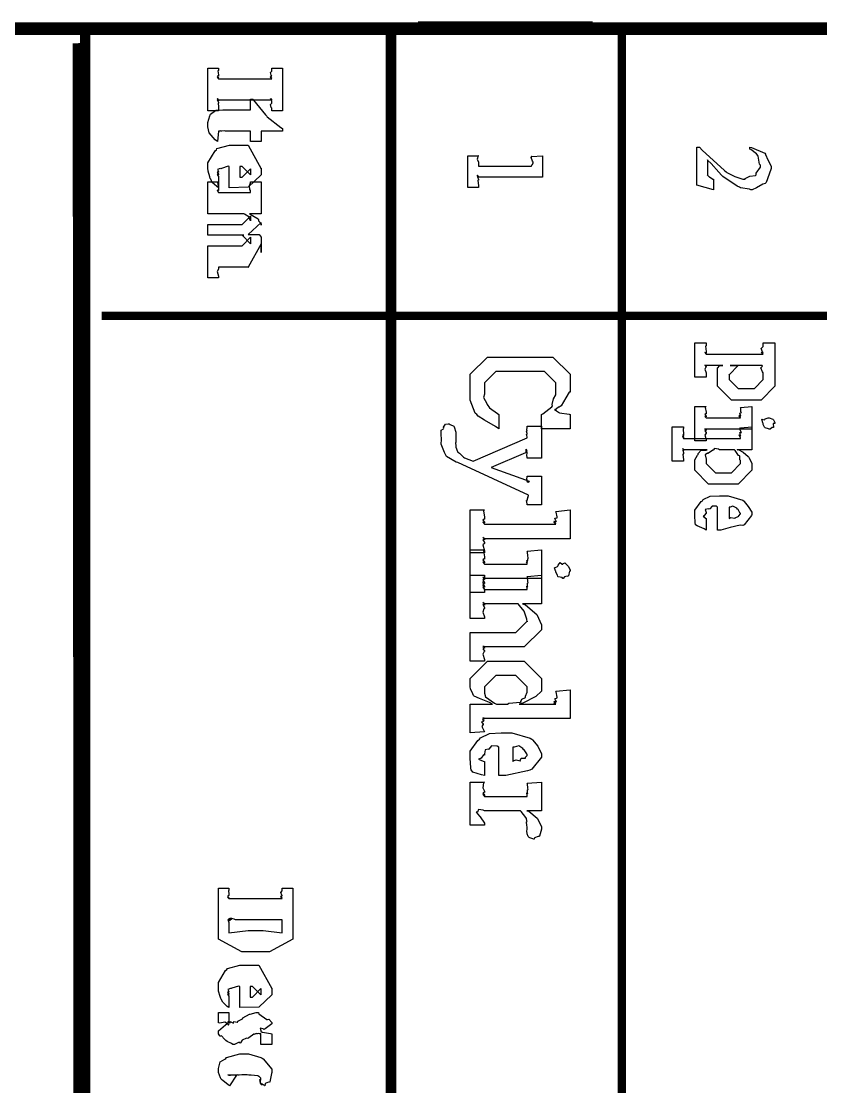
# Model space of a CAD drawing. Extents: x 0.4 to 11.2, y 0.4 to 16.
# Drawn here: x 4.201 to 4.841, y 1.796 to 2.649 of the extents above; entities that cross this region are included whole.
import ezdxf

# ---------------------------------------------------------------- set-up
doc = ezdxf.new("R2010")
doc.units = 0
doc.layers.get('0').update_dxf_attribs({"linetype": 'CONTINUOUS'})

msp = doc.modelspace()

# ---------------------------------------------------------------- linework, layer by layer
at = {"color": 230, "const_width": 0.01}
for points in [[(0.363336, 2.64333), (11.1917, 2.64333)], [(4.24669, 2.63167), (4.24832, 0.478353)]]:
    msp.add_lwpolyline(points, dxfattribs=at)
at = {"color": 0}
for points, const_width in [([(4.25168, 2.64165), (4.25168, 0.405003)], 0.008333), ([(4.49669, 2.64333), (4.49669, 0.403321)], 0.008333), ([(4.65831, 2.64501), (4.51833, 2.64501)], 0.008333), ([(5.41997, 2.64333), (4.58832, 2.64501)], 0.005), ([(4.68164, 2.64333), (4.68164, 0.405003)], 0.006667), ([(4.26497, 2.41336), (5.41997, 2.41336)], 0.006667)]:
    msp.add_lwpolyline(points, dxfattribs=dict(at, const_width=const_width))
at = {"color": 1}
for points in [[(4.35846, 2.57758), (4.34999, 2.57758), (4.34999, 2.61165), (4.35846, 2.61165), (4.35846, 2.60969), (4.35807, 2.60954), (4.35846, 2.60644), (4.35846, 2.60536), (4.35829, 2.60547), (4.35742, 2.60519), (4.35846, 2.60362), (4.35846, 2.60362), (4.35824, 2.60385), (4.35742, 2.60433), (4.35846, 2.60319), (4.35846, 2.60319), (4.40121, 2.60319), (4.40093, 2.60346), (4.40001, 2.60439), (4.40121, 2.60362), (4.40121, 2.60362), (4.40088, 2.604), (4.40001, 2.60536), (4.40121, 2.60553), (4.40121, 2.60558), (4.40076, 2.60607), (4.40001, 2.60813), (4.40121, 2.60932), (4.40121, 2.60969), (4.40121, 2.61165), (4.40967, 2.61165), (4.40967, 2.57758), (4.40121, 2.57758), (4.40121, 2.57954), (4.40072, 2.58008), (4.40001, 2.58251), (4.40121, 2.58356), (4.40121, 2.58388), (4.40115, 2.58393), (4.40121, 2.58524), (4.40121, 2.58561), (4.40093, 2.58604), (4.40001, 2.58746), (4.40121, 2.58604), (4.40121, 2.58604), (4.35846, 2.58604), (4.35824, 2.58643), (4.35742, 2.58746), (4.35846, 2.5861), (4.35846, 2.58561), (4.35829, 2.58589), (4.35742, 2.58637), (4.35846, 2.58436), (4.35846, 2.58365), (4.35818, 2.58361), (4.35846, 2.58057), (4.35846, 2.57954), (4.35846, 2.57758)], [(4.40967, 2.56125), (4.39274, 2.56125), (4.39274, 2.55279), (4.38406, 2.55279), (4.38406, 2.56125), (4.3641, 2.56125), (4.36361, 2.56153), (4.36122, 2.56125), (4.3604, 2.56125), (4.36008, 2.56136), (4.35921, 2.56125), (4.35889, 2.56125), (4.35883, 2.56131), (4.35846, 2.56125), (4.35846, 2.56125), (4.35758, 2.55279), (4.35579, 2.55436), (4.35097, 2.55974), (4.34999, 2.56461), (4.34999, 2.56625), (4.34999, 2.56819), (4.35161, 2.57351), (4.35194, 2.57406), (4.35211, 2.57493), (4.35607, 2.57785), (4.3565, 2.57796), (4.3565, 2.57796), (4.36203, 2.5784), (4.36388, 2.5784), (4.38406, 2.5784), (4.38406, 2.58686), (4.38624, 2.58686), (4.38639, 2.58599), (4.39615, 2.57417), (4.39708, 2.57319), (4.39757, 2.57269), (4.40853, 2.56413), (4.40967, 2.56342), (4.40967, 2.56125)], [(4.36714, 2.5159), (4.36714, 2.53282), (4.36615, 2.5331), (4.36083, 2.53142), (4.3604, 2.53108), (4.35981, 2.53125), (4.35764, 2.53049), (4.35846, 2.52886), (4.35846, 2.52826), (4.35829, 2.52838), (4.35742, 2.52826), (4.35846, 2.52681), (4.35846, 2.52632), (4.35829, 2.52647), (4.35742, 2.52653), (4.35846, 2.5249), (4.35846, 2.52436), (4.35846, 2.5159), (4.35715, 2.51687), (4.35351, 2.52018), (4.35226, 2.52262), (4.35194, 2.52328), (4.35157, 2.52474), (4.35026, 2.52914), (4.34999, 2.53157), (4.34999, 2.53239), (4.34999, 2.53586), (4.35579, 2.54551), (4.35693, 2.54628), (4.35726, 2.54719), (4.36729, 2.54997), (4.37061, 2.54997), (4.38232, 2.54997), (4.39274, 2.53108), (4.39274, 2.53153), (4.39274, 2.5261), (4.38232, 2.51633), (4.36714, 2.5159)], [(4.75489, 2.51426), (4.74164, 2.51796), (4.74164, 2.54833), (4.74382, 2.54833), (4.74582, 2.54601), (4.76372, 2.52957), (4.76508, 2.5286), (4.76574, 2.5281), (4.77197, 2.52496), (4.77838, 2.52274), (4.78049, 2.52274), (4.78049, 2.52333), (4.78401, 2.52513), (4.78863, 2.52567), (4.78917, 2.52621), (4.78928, 2.52746), (4.79264, 2.53239), (4.79264, 2.53401), (4.79189, 2.53478), (4.79085, 2.54129), (4.79047, 2.54183), (4.78956, 2.54292), (4.78489, 2.54656), (4.78418, 2.54682), (4.78418, 2.54833), (4.78549, 2.54818), (4.79606, 2.54346), (4.79676, 2.54269), (4.79656, 2.54254), (4.7985, 2.53836), (4.80132, 2.53315), (4.80132, 2.53142), (4.801, 2.53043), (4.79719, 2.52007), (4.79633, 2.51926), (4.79454, 2.51861), (4.78944, 2.51574), (4.78603, 2.51426), (4.78483, 2.51426), (4.7839, 2.51481), (4.77664, 2.5159), (4.77593, 2.51622), (4.77393, 2.51708), (4.76237, 2.5249), (4.76139, 2.52599), (4.75939, 2.52832), (4.7531, 2.53521), (4.75043, 2.53782), (4.75011, 2.53814), (4.75011, 2.52968), (4.75011, 2.52968), (4.75032, 2.52636), (4.75032, 2.52621), (4.75028, 2.52626), (4.74983, 2.52626), (4.75168, 2.52442), (4.75185, 2.52425), (4.75179, 2.52431), (4.7519, 2.52474), (4.75456, 2.52285), (4.75489, 2.52274), (4.75489, 2.51426)], [(4.618, 2.54156), (4.618, 2.52615), (4.618, 2.52442), (4.56679, 2.52442), (4.56657, 2.52479), (4.56575, 2.52582), (4.56679, 2.52447), (4.56679, 2.52399), (4.56662, 2.52425), (4.56575, 2.52485), (4.56679, 2.52274), (4.56679, 2.52203), (4.56635, 2.52192), (4.56679, 2.51747), (4.56679, 2.51594), (4.55832, 2.51594), (4.55832, 2.54156), (4.56679, 2.54156), (4.56646, 2.54156), (4.56575, 2.53874), (4.56679, 2.53629), (4.56679, 2.53549), (4.56668, 2.53549), (4.56679, 2.53401), (4.56679, 2.53353), (4.56679, 2.53353), (4.56679, 2.5331), (4.56679, 2.5331), (4.60932, 2.5331), (4.60932, 2.5331), (4.60932, 2.53326), (4.60932, 2.53331), (4.60932, 2.53331), (4.60986, 2.5345), (4.60997, 2.53461), (4.60997, 2.53461), (4.61062, 2.53592), (4.61062, 2.53635), (4.61014, 2.53722), (4.609, 2.5401), (4.60938, 2.54081), (4.60932, 2.5409), (4.618, 2.54156)], [(4.3756, 2.52436), (4.37733, 2.52436), (4.38406, 2.53108), (4.38406, 2.52826), (4.38406, 2.5261), (4.37733, 2.53282), (4.37646, 2.53282), (4.3756, 2.53282), (4.3756, 2.52436)], [(4.39274, 2.4949), (4.3834, 2.4949), (4.38385, 2.49479), (4.39025, 2.49089), (4.39057, 2.49056), (4.39057, 2.49056), (4.39063, 2.48931), (4.39274, 2.48687), (4.39274, 2.486), (4.39274, 2.48817), (4.38232, 2.4784), (4.38254, 2.4784), (4.391, 2.4784), (4.39274, 2.47624), (4.39274, 2.46408), (4.39274, 2.47103), (4.38232, 2.45236), (4.38254, 2.45236), (4.37582, 2.45236), (4.35846, 2.45236), (4.35846, 2.45236), (4.35846, 2.45107), (4.35846, 2.45063), (4.35835, 2.45068), (4.35742, 2.44879), (4.35846, 2.44499), (4.35846, 2.44368), (4.34999, 2.44368), (4.34999, 2.46929), (4.35846, 2.46929), (4.37494, 2.46929), (4.37733, 2.46929), (4.38406, 2.47624), (4.38406, 2.47233), (4.38406, 2.47103), (4.37733, 2.47797), (4.37885, 2.47797), (4.35846, 2.47797), (4.34999, 2.47797), (4.34999, 2.48643), (4.35846, 2.48643), (4.37494, 2.48643), (4.37733, 2.48643), (4.38406, 2.49317), (4.38406, 2.48947), (4.38379, 2.49001), (4.38314, 2.49186), (4.3834, 2.49186), (4.3834, 2.49186), (4.38276, 2.49262), (4.37939, 2.49463), (4.37885, 2.4949), (4.35846, 2.4949), (4.34999, 2.4949), (4.34999, 2.52051), (4.35846, 2.52051), (4.35781, 2.52018), (4.35846, 2.51525), (4.35846, 2.51357), (4.35829, 2.51378), (4.35742, 2.514), (4.35846, 2.51204), (4.35846, 2.51204), (4.38406, 2.51204), (4.38406, 2.51204), (4.38406, 2.51318), (4.38406, 2.51357), (4.38368, 2.51454), (4.38331, 2.51774), (4.38406, 2.51986), (4.38406, 2.52051), (4.39274, 2.52051), (4.39274, 2.4949)], [(4.76237, 2.37343), (4.74914, 2.37343), (4.74892, 2.37358), (4.74799, 2.37369), (4.74914, 2.37256), (4.74914, 2.37213), (4.74897, 2.37218), (4.74799, 2.3705), (4.74914, 2.36751), (4.74914, 2.36649), (4.74914, 2.3641), (4.74001, 2.3641), (4.74001, 2.39165), (4.74914, 2.39165), (4.74914, 2.38926), (4.74849, 2.38889), (4.74914, 2.38482), (4.74914, 2.3834), (4.74892, 2.38357), (4.74799, 2.38379), (4.74914, 2.38254), (4.74914, 2.38254), (4.79492, 2.38254), (4.79449, 2.38286), (4.79329, 2.384), (4.79492, 2.38385), (4.79492, 2.38385), (4.79432, 2.38439), (4.79329, 2.3871), (4.79492, 2.38872), (4.79492, 2.38926), (4.79492, 2.39165), (4.80425, 2.39165), (4.80425, 2.36951), (4.80425, 2.35693), (4.79318, 2.34586), (4.78125, 2.34586), (4.76932, 2.34586), (4.75825, 2.35693), (4.75825, 2.36367), (4.75825, 2.37147), (4.76019, 2.37343), (4.76237, 2.37343)], [(4.64031, 2.32286), (4.61729, 2.32286), (4.61729, 2.33436), (4.61817, 2.3349), (4.62554, 2.34039), (4.62597, 2.3411), (4.62565, 2.34239), (4.62679, 2.34679), (4.62879, 2.35004), (4.62879, 2.35107), (4.62879, 2.35954), (4.61968, 2.36865), (4.59864, 2.36865), (4.58062, 2.36865), (4.5715, 2.35954), (4.5715, 2.35064), (4.5715, 2.35064), (4.57064, 2.34787), (4.57335, 2.34299), (4.57368, 2.34239), (4.57368, 2.34239), (4.57553, 2.33951), (4.58187, 2.33512), (4.58301, 2.33436), (4.58301, 2.32286), (4.58029, 2.32476), (4.5715, 2.32975), (4.5664, 2.33306), (4.56543, 2.33415), (4.56407, 2.33539), (4.56, 2.34571), (4.56, 2.34912), (4.56, 2.36649), (4.57389, 2.38015), (4.59885, 2.38015), (4.62642, 2.38015), (4.64031, 2.36649), (4.64031, 2.35215), (4.63943, 2.35215), (4.63672, 2.34765), (4.63292, 2.34119), (4.6314, 2.34022), (4.63135, 2.34028), (4.62879, 2.33849), (4.62879, 2.33783), (4.62858, 2.33806), (4.62771, 2.33838), (4.63081, 2.33604), (4.63118, 2.33589), (4.63157, 2.33572), (4.63932, 2.33447), (4.64031, 2.33436), (4.64031, 2.32286)], [(4.76844, 2.37343), (4.77474, 2.37343), (4.76758, 2.36604), (4.76758, 2.36626), (4.76758, 2.36236), (4.77474, 2.35499), (4.7806, 2.35499), (4.78776, 2.35499), (4.79492, 2.36236), (4.79492, 2.36757), (4.79428, 2.36837), (4.79303, 2.37153), (4.79417, 2.37304), (4.79406, 2.37343), (4.76844, 2.37343)], [(4.78581, 2.32243), (4.74914, 2.32243), (4.74892, 2.3226), (4.74799, 2.32281), (4.74914, 2.32189), (4.74914, 2.32156), (4.74892, 2.32167), (4.74799, 2.32124), (4.74914, 2.31972), (4.74914, 2.31917), (4.74908, 2.31922), (4.74799, 2.31776), (4.74914, 2.31429), (4.74914, 2.3131), (4.74001, 2.3131), (4.74001, 2.34065), (4.74914, 2.34065), (4.74843, 2.34), (4.74914, 2.3361), (4.74914, 2.33479), (4.74897, 2.3349), (4.74799, 2.33421), (4.74914, 2.3329), (4.74914, 2.33242), (4.74892, 2.33257), (4.74799, 2.33279), (4.74914, 2.33154), (4.74914, 2.33154), (4.77669, 2.33154), (4.77642, 2.33188), (4.77561, 2.33285), (4.77669, 2.33197), (4.77669, 2.33197), (4.77636, 2.33236), (4.77567, 2.33365), (4.77692, 2.33328), (4.77692, 2.33328), (4.77658, 2.33365), (4.7761, 2.33535), (4.77735, 2.33578), (4.77735, 2.33589), (4.77681, 2.33637), (4.77681, 2.33942), (4.77669, 2.33979), (4.78581, 2.34065), (4.78581, 2.32482), (4.78581, 2.32243)], [(4.80425, 2.32699), (4.80414, 2.32715), (4.80279, 2.32693), (4.803, 2.32394), (4.80274, 2.32374), (4.80203, 2.32379), (4.80029, 2.32243), (4.79969, 2.32243), (4.79904, 2.32281), (4.7965, 2.32351), (4.79622, 2.32374), (4.79596, 2.32422), (4.79492, 2.32633), (4.79492, 2.32699), (4.79443, 2.32769), (4.79362, 2.3304), (4.79601, 2.33003), (4.79622, 2.33024), (4.79633, 2.33074), (4.79889, 2.33154), (4.79969, 2.33154), (4.79969, 2.33154), (4.80251, 2.33046), (4.80274, 2.33024), (4.80274, 2.33024), (4.803, 2.33003), (4.80425, 2.32775), (4.80425, 2.32699)], [(4.61729, 2.32493), (4.61729, 2.29932), (4.60579, 2.29932), (4.60579, 2.3004), (4.60547, 2.30094), (4.60563, 2.3041), (4.60558, 2.30431), (4.60547, 2.30485), (4.60504, 2.30647), (4.60536, 2.30539), (4.60536, 2.30539), (4.60531, 2.30567), (4.6046, 2.30621), (4.6046, 2.30399), (4.60449, 2.30365), (4.57693, 2.29172), (4.60732, 2.28088), (4.60732, 2.28093), (4.60667, 2.27979), (4.60644, 2.27979), (4.60639, 2.27994), (4.60607, 2.28017), (4.60601, 2.28022), (4.60585, 2.28054), (4.60585, 2.28162), (4.60579, 2.28174), (4.60547, 2.28239), (4.60579, 2.28435), (4.60579, 2.285), (4.61729, 2.285), (4.61729, 2.26199), (4.60579, 2.26199), (4.60563, 2.26281), (4.60531, 2.26535), (4.60579, 2.26525), (4.60579, 2.26525), (4.60563, 2.26574), (4.60639, 2.26742), (4.60644, 2.26764), (4.60628, 2.2679), (4.60682, 2.26938), (4.60688, 2.26958), (4.55024, 2.29585), (4.54883, 2.29611), (4.54101, 2.30051), (4.54047, 2.30171), (4.53939, 2.30376), (4.53689, 2.31049), (4.537, 2.31435), (4.537, 2.3156), (4.53674, 2.31706), (4.53694, 2.32161), (4.53863, 2.32292), (4.53896, 2.3234), (4.53885, 2.32411), (4.54021, 2.32656), (4.54254, 2.32667), (4.54329, 2.32667), (4.54329, 2.32667), (4.54411, 2.32639), (4.54699, 2.32488), (4.54719, 2.32449), (4.54719, 2.32449), (4.5485, 2.3201), (4.5485, 2.31862), (4.5485, 2.31862), (4.5485, 2.31358), (4.5485, 2.3119), (4.54833, 2.31168), (4.5485, 2.30908), (4.5485, 2.30821), (4.5485, 2.30821), (4.54981, 2.30469), (4.55003, 2.30431), (4.55003, 2.30431), (4.5516, 2.30333), (4.55479, 2.29997), (4.55544, 2.29953), (4.56261, 2.29693), (4.60579, 2.3156), (4.60563, 2.31629), (4.60531, 2.31853), (4.60579, 2.31842), (4.60579, 2.31842), (4.60563, 2.31907), (4.60531, 2.32101), (4.60579, 2.32081), (4.60579, 2.32081), (4.60547, 2.32167), (4.60579, 2.32411), (4.60579, 2.32493), (4.61729, 2.32493)], [(4.78581, 2.32428), (4.78581, 2.30821), (4.78581, 2.30604), (4.77408, 2.30604), (4.77468, 2.30632), (4.77886, 2.30419), (4.78276, 2.30051), (4.78321, 2.29997), (4.78353, 2.29953), (4.78581, 2.29497), (4.78581, 2.29346), (4.78581, 2.28956), (4.77474, 2.27849), (4.76454, 2.27849), (4.75108, 2.27849), (4.74001, 2.28956), (4.74001, 2.2965), (4.74001, 2.2979), (4.74219, 2.30176), (4.74262, 2.30214), (4.74268, 2.30306), (4.74501, 2.30567), (4.74908, 2.30572), (4.75, 2.30604), (4.7309, 2.30604), (4.73079, 2.30632), (4.73036, 2.30701), (4.7309, 2.30539), (4.7309, 2.30539), (4.73085, 2.3055), (4.73036, 2.30572), (4.7309, 2.30371), (4.7309, 2.303), (4.7309, 2.303), (4.73036, 2.30219), (4.7309, 2.29829), (4.7309, 2.29693), (4.72179, 2.29693), (4.72179, 2.32428), (4.7309, 2.32428), (4.7309, 2.32297), (4.73079, 2.32297), (4.7309, 2.31793), (4.7309, 2.31754), (4.73085, 2.31765), (4.73036, 2.31787), (4.7309, 2.31619), (4.7309, 2.3156), (4.73079, 2.31597), (4.73036, 2.31694), (4.7309, 2.31515), (4.7309, 2.31515), (4.77669, 2.31515), (4.77669, 2.31515), (4.77669, 2.31549), (4.77669, 2.3156), (4.77636, 2.31614), (4.77567, 2.31799), (4.77692, 2.31711), (4.77692, 2.31711), (4.77658, 2.31771), (4.7761, 2.31982), (4.77735, 2.31993), (4.77735, 2.31993), (4.77692, 2.32053), (4.77599, 2.32275), (4.77675, 2.32351), (4.77669, 2.32362), (4.78581, 2.32428)], [(4.77192, 2.30604), (4.75976, 2.30604), (4.759, 2.30658), (4.75581, 2.30713), (4.75478, 2.30572), (4.75456, 2.30561), (4.75456, 2.30561), (4.75097, 2.30339), (4.75065, 2.303), (4.75032, 2.30322), (4.74821, 2.30197), (4.74914, 2.29856), (4.74914, 2.29736), (4.74914, 2.29497), (4.75651, 2.2876), (4.76215, 2.2876), (4.76932, 2.2876), (4.77669, 2.29497), (4.77669, 2.29736), (4.7761, 2.2979), (4.77599, 2.30094), (4.77582, 2.30126), (4.77507, 2.30154), (4.77246, 2.3055), (4.77192, 2.30604)], [(4.75825, 2.26014), (4.75749, 2.26074), (4.75396, 2.2609), (4.75196, 2.25874), (4.75151, 2.2584), (4.75092, 2.25874), (4.74832, 2.25831), (4.74914, 2.25581), (4.74914, 2.25493), (4.74849, 2.25483), (4.74718, 2.25293), (4.74675, 2.25276), (4.74675, 2.25276), (4.74854, 2.25114), (4.74914, 2.25103), (4.74914, 2.24169), (4.74744, 2.24274), (4.74181, 2.24501), (4.7405, 2.24593), (4.74046, 2.24625), (4.74035, 2.24761), (4.74001, 2.25331), (4.74001, 2.25515), (4.74001, 2.25765), (4.74511, 2.26449), (4.7461, 2.26514), (4.74664, 2.26617), (4.75244, 2.26878), (4.75993, 2.26926), (4.76237, 2.26926), (4.76665, 2.26926), (4.77854, 2.26568), (4.77951, 2.26492), (4.77962, 2.2646), (4.78276, 2.26069), (4.78581, 2.25592), (4.78581, 2.25429), (4.78549, 2.25347), (4.77968, 2.24599), (4.77843, 2.24539), (4.77632, 2.24561), (4.76839, 2.24388), (4.76079, 2.24169), (4.75825, 2.24169), (4.75825, 2.26014)], [(4.64031, 2.23481), (4.5715, 2.23481), (4.57118, 2.23508), (4.5701, 2.23579), (4.5715, 2.23443), (4.5715, 2.23394), (4.57129, 2.2341), (4.5701, 2.23389), (4.5715, 2.23167), (4.5715, 2.2309), (4.57146, 2.23096), (4.5701, 2.22976), (4.5715, 2.2251), (4.5715, 2.22353), (4.56, 2.22353), (4.56, 2.25782), (4.5715, 2.25782), (4.57064, 2.257), (4.5715, 2.25211), (4.5715, 2.25043), (4.57129, 2.25054), (4.5701, 2.24968), (4.5715, 2.24799), (4.5715, 2.2474), (4.57124, 2.24761), (4.5701, 2.24794), (4.5715, 2.24631), (4.5715, 2.24631), (4.62879, 2.24631), (4.62842, 2.24669), (4.62717, 2.24794), (4.62879, 2.24696), (4.62879, 2.24696), (4.62836, 2.2474), (4.62722, 2.24897), (4.62924, 2.24864), (4.62924, 2.24869), (4.62875, 2.24914), (4.62788, 2.25114), (4.62967, 2.25146), (4.62967, 2.25151), (4.62967, 2.25239), (4.62896, 2.25603), (4.62879, 2.25651), (4.64031, 2.25782), (4.64031, 2.23807), (4.64031, 2.23481)], [(4.76758, 2.26014), (4.76758, 2.25103), (4.76758, 2.25103), (4.76872, 2.25168), (4.77214, 2.25125), (4.77235, 2.25125), (4.77235, 2.25163), (4.77522, 2.25282), (4.77539, 2.25299), (4.77533, 2.2531), (4.77669, 2.25467), (4.77669, 2.25515), (4.77599, 2.25553), (4.77474, 2.25819), (4.77431, 2.2584), (4.77365, 2.25922), (4.77061, 2.2609), (4.76833, 2.2601), (4.76758, 2.26014)], [(4.61729, 2.2029), (4.5715, 2.2029), (4.57118, 2.20318), (4.5701, 2.20389), (4.5715, 2.20253), (4.5715, 2.20204), (4.57129, 2.20221), (4.5701, 2.20199), (4.5715, 2.19976), (4.5715, 2.199), (4.57146, 2.19906), (4.5701, 2.19775), (4.5715, 2.19319), (4.5715, 2.19162), (4.56, 2.19162), (4.56, 2.22592), (4.5715, 2.22592), (4.57064, 2.22504), (4.5715, 2.22017), (4.5715, 2.21853), (4.57129, 2.21864), (4.5701, 2.21778), (4.5715, 2.2161), (4.5715, 2.2155), (4.57124, 2.21571), (4.5701, 2.21604), (4.5715, 2.21442), (4.5715, 2.21442), (4.60579, 2.21442), (4.60568, 2.21485), (4.60531, 2.2161), (4.60579, 2.21528), (4.60579, 2.21528), (4.60563, 2.21576), (4.60536, 2.21724), (4.60622, 2.21679), (4.60622, 2.21679), (4.60607, 2.21744), (4.60667, 2.21924), (4.60667, 2.21983), (4.60628, 2.22071), (4.60596, 2.22439), (4.60579, 2.22483), (4.61729, 2.22592), (4.61729, 2.20617), (4.61729, 2.2029)], [(4.64031, 2.20876), (4.63976, 2.20871), (4.63889, 2.20497), (4.63857, 2.20464), (4.63792, 2.20486), (4.63553, 2.20426), (4.63471, 2.2029), (4.63444, 2.2029), (4.63368, 2.20361), (4.63064, 2.20437), (4.63032, 2.20464), (4.62999, 2.20557), (4.62879, 2.20801), (4.62879, 2.20876), (4.62831, 2.2091), (4.62756, 2.21143), (4.6301, 2.21263), (4.63032, 2.21289), (4.63049, 2.21365), (4.63211, 2.21571), (4.6339, 2.21442), (4.63444, 2.21442), (4.63444, 2.21468), (4.63601, 2.2155), (4.63829, 2.21317), (4.63857, 2.21289), (4.63857, 2.21289), (4.63872, 2.21268), (4.64031, 2.20975), (4.64031, 2.20876)], [(4.60189, 2.18251), (4.60444, 2.18181), (4.61344, 2.17404), (4.61729, 2.1659), (4.61729, 2.16319), (4.61729, 2.16189), (4.6034, 2.14822), (4.59581, 2.14822), (4.5715, 2.14822), (4.57118, 2.14833), (4.5701, 2.14849), (4.5715, 2.14751), (4.5715, 2.14714), (4.57124, 2.14725), (4.5701, 2.14671), (4.5715, 2.14492), (4.5715, 2.14432), (4.57135, 2.14438), (4.5701, 2.14236), (4.5715, 2.13813), (4.5715, 2.13672), (4.56, 2.13672), (4.56, 2.15972), (4.5715, 2.15972), (4.59233, 2.15972), (4.59668, 2.15972), (4.60579, 2.16883), (4.60579, 2.16818), (4.60547, 2.17042), (4.6034, 2.17686), (4.59967, 2.18132), (4.59842, 2.18251), (4.5715, 2.18251), (4.57118, 2.18283), (4.5701, 2.18375), (4.5715, 2.18218), (4.5715, 2.18164), (4.57129, 2.18186), (4.5701, 2.18197), (4.5715, 2.17964), (4.5715, 2.17882), (4.57107, 2.17871), (4.5701, 2.17606), (4.5715, 2.17231), (4.5715, 2.17101), (4.56, 2.17101), (4.56, 2.20551), (4.5715, 2.20551), (4.5715, 2.20378), (4.57081, 2.20335), (4.5701, 2.19954), (4.5715, 2.19689), (4.5715, 2.19596), (4.57129, 2.19613), (4.5701, 2.19601), (4.5715, 2.19401), (4.5715, 2.19401), (4.60579, 2.19401), (4.60579, 2.19401), (4.60579, 2.19433), (4.60579, 2.19444), (4.60563, 2.19504), (4.60536, 2.19689), (4.60622, 2.19618), (4.60622, 2.19618), (4.60607, 2.19689), (4.60601, 2.19911), (4.60667, 2.19937), (4.60667, 2.19943), (4.60628, 2.20053), (4.60596, 2.204), (4.60579, 2.20443), (4.61729, 2.20551), (4.61729, 2.18554), (4.61729, 2.18251), (4.60189, 2.18251)], [(4.57801, 2.10238), (4.57563, 2.10351), (4.56749, 2.10672), (4.56332, 2.10878), (4.56282, 2.10932), (4.56228, 2.11068), (4.56039, 2.11453), (4.56, 2.11615), (4.56, 2.11669), (4.56, 2.12278), (4.57389, 2.13667), (4.58626, 2.13667), (4.6034, 2.13667), (4.61729, 2.12278), (4.61729, 2.11301), (4.61719, 2.11274), (4.61257, 2.10835), (4.60232, 2.10308), (4.59928, 2.10238), (4.62879, 2.10238), (4.62842, 2.1026), (4.62717, 2.10335), (4.62879, 2.10303), (4.62879, 2.10303), (4.62836, 2.10331), (4.62722, 2.10444), (4.62918, 2.10454), (4.62924, 2.10476), (4.62879, 2.10499), (4.62788, 2.10656), (4.62967, 2.10736), (4.62967, 2.10758), (4.62967, 2.10801), (4.62896, 2.11225), (4.62879, 2.11279), (4.64031, 2.11367), (4.64031, 2.09412), (4.64031, 2.09088), (4.5715, 2.09088), (4.57118, 2.09104), (4.5701, 2.09131), (4.5715, 2.09065), (4.5715, 2.09044), (4.57118, 2.09056), (4.56993, 2.09022), (4.57096, 2.08871), (4.57086, 2.08849), (4.57053, 2.0886), (4.56917, 2.088), (4.57042, 2.08626), (4.57042, 2.08567), (4.57036, 2.08572), (4.56939, 2.08442), (4.57135, 2.08078), (4.5715, 2.08024), (4.56, 2.07937), (4.56, 2.0989), (4.56, 2.10238), (4.57801, 2.10238)], [(4.58106, 2.10238), (4.58996, 2.10238), (4.59119, 2.10297), (4.60042, 2.10389), (4.60081, 2.10411), (4.60064, 2.10433), (4.6014, 2.10639), (4.60433, 2.10758), (4.60449, 2.10801), (4.60449, 2.10856), (4.60579, 2.11176), (4.60579, 2.11279), (4.60579, 2.11604), (4.59668, 2.12517), (4.58931, 2.12517), (4.58062, 2.12517), (4.5715, 2.11604), (4.5715, 2.11106), (4.5715, 2.11106), (4.57249, 2.10813), (4.57949, 2.10308), (4.58106, 2.10238)], [(4.58301, 2.06782), (4.58182, 2.06853), (4.57704, 2.06879), (4.57508, 2.06619), (4.57454, 2.06586), (4.57443, 2.06614), (4.57221, 2.06565), (4.5715, 2.06256), (4.5715, 2.06153), (4.57081, 2.06158), (4.56901, 2.05892), (4.56847, 2.05871), (4.56814, 2.05881), (4.56679, 2.05832), (4.57053, 2.05653), (4.5715, 2.05632), (4.5715, 2.04503), (4.56922, 2.04563), (4.56233, 2.04769), (4.56082, 2.04975), (4.56065, 2.05046), (4.56049, 2.05126), (4.56, 2.05897), (4.56, 2.06153), (4.56, 2.06467), (4.56635, 2.07324), (4.5676, 2.07411), (4.56825, 2.07542), (4.57553, 2.07867), (4.5849, 2.07932), (4.588, 2.07932), (4.59337, 2.07932), (4.60818, 2.07497), (4.60949, 2.07411), (4.61014, 2.07368), (4.61436, 2.06868), (4.61729, 2.0625), (4.61729, 2.06044), (4.61719, 2.05974), (4.60954, 2.05012), (4.60796, 2.04937), (4.6059, 2.04883), (4.58876, 2.04503), (4.58301, 2.04503), (4.58301, 2.06782)], [(4.59429, 2.06782), (4.59429, 2.05632), (4.5944, 2.05681), (4.59706, 2.05778), (4.60004, 2.05692), (4.60037, 2.05697), (4.60021, 2.05718), (4.60097, 2.05892), (4.60406, 2.05892), (4.60428, 2.05914), (4.60433, 2.05979), (4.60579, 2.06125), (4.60579, 2.06174), (4.60547, 2.06244), (4.60331, 2.0656), (4.60275, 2.06586), (4.60238, 2.06689), (4.59901, 2.06896), (4.59521, 2.06782), (4.59429, 2.06782)], [(4.61729, 2.01687), (4.60558, 2.01687), (4.60721, 2.0166), (4.61388, 2.01096), (4.61729, 2.00435), (4.61729, 2.00211), (4.61729, 2.00211), (4.61567, 1.99664), (4.61535, 1.99625), (4.61447, 1.99625), (4.61171, 1.99517), (4.61122, 1.99408), (4.611, 1.99408), (4.61025, 1.99447), (4.60786, 1.99533), (4.60742, 1.99556), (4.60732, 1.99561), (4.60667, 1.99625), (4.60579, 1.99854), (4.60579, 1.99929), (4.60547, 1.99972), (4.60579, 2.00299), (4.60579, 2.00407), (4.60558, 2.00499), (4.60531, 2.00792), (4.60579, 2.00831), (4.60579, 2.0084), (4.60553, 2.00896), (4.60525, 2.01058), (4.60514, 2.01079), (4.6046, 2.01161), (4.60092, 2.01633), (4.60037, 2.01687), (4.5715, 2.01687), (4.57053, 2.01747), (4.56668, 2.01801), (4.56597, 2.01579), (4.56565, 2.01557), (4.5656, 2.01568), (4.565, 2.01585), (4.56749, 2.01269), (4.56803, 2.01232), (4.56799, 2.0121), (4.5715, 2.00706), (4.5715, 2.00537), (4.56, 2.00537), (4.56, 2.03988), (4.5715, 2.03988), (4.57075, 2.03928), (4.5701, 2.03532), (4.5715, 2.03256), (4.5715, 2.03162), (4.57129, 2.03179), (4.5701, 2.03131), (4.5715, 2.02946), (4.5715, 2.02881), (4.57118, 2.02919), (4.5701, 2.03017), (4.5715, 2.02838), (4.5715, 2.02838), (4.60579, 2.02838), (4.60579, 2.02838), (4.60579, 2.02869), (4.60579, 2.02881), (4.60563, 2.0294), (4.60536, 2.03114), (4.60622, 2.03054), (4.60622, 2.03054), (4.60607, 2.03125), (4.60601, 2.03353), (4.60667, 2.0339), (4.60667, 2.03401), (4.60628, 2.0351), (4.60596, 2.03857), (4.60579, 2.03901), (4.61729, 2.03988), (4.61729, 2.01992), (4.61729, 2.01687)], [(4.35835, 1.95503), (4.36681, 1.95503), (4.36681, 1.95307), (4.36649, 1.95296), (4.36681, 1.94997), (4.36681, 1.94894), (4.36664, 1.94906), (4.36578, 1.94862), (4.36681, 1.947), (4.36681, 1.947), (4.3666, 1.94721), (4.36578, 1.94769), (4.36681, 1.94656), (4.36681, 1.94656), (4.40956, 1.94656), (4.40929, 1.94683), (4.40836, 1.94775), (4.40956, 1.947), (4.40956, 1.947), (4.40924, 1.94737), (4.40836, 1.94874), (4.40956, 1.94889), (4.40956, 1.94894), (4.40913, 1.94943), (4.40836, 1.9515), (4.40956, 1.95269), (4.40956, 1.95307), (4.40956, 1.95503), (4.41803, 1.95503), (4.41803, 1.93224), (4.41803, 1.91401), (4.39936, 1.90381), (4.38807, 1.90381), (4.37722, 1.90381), (4.35835, 1.91401), (4.35835, 1.93224), (4.35835, 1.95503)], [(4.40956, 1.92942), (4.37201, 1.92942), (4.37115, 1.92996), (4.36806, 1.93087), (4.36854, 1.92942), (4.36854, 1.92942), (4.36817, 1.92979), (4.36669, 1.93067), (4.36757, 1.92887), (4.36746, 1.92876), (4.36719, 1.92914), (4.36583, 1.92979), (4.36681, 1.92746), (4.36681, 1.92746), (4.36681, 1.91922), (4.38222, 1.92096), (4.38786, 1.92096), (4.39415, 1.92096), (4.40956, 1.91922), (4.40956, 1.92942)], [(4.37549, 1.85926), (4.37549, 1.87619), (4.37451, 1.87646), (4.36919, 1.87478), (4.36876, 1.87446), (4.36817, 1.87463), (4.366, 1.87386), (4.36681, 1.87224), (4.36681, 1.87164), (4.36664, 1.87175), (4.36578, 1.87164), (4.36681, 1.87017), (4.36681, 1.86968), (4.36664, 1.86985), (4.36578, 1.8699), (4.36681, 1.86828), (4.36681, 1.86774), (4.36681, 1.85926), (4.3655, 1.86025), (4.36187, 1.86356), (4.36062, 1.866), (4.36029, 1.86664), (4.35992, 1.86811), (4.35861, 1.8725), (4.35835, 1.87494), (4.35835, 1.87576), (4.35835, 1.87924), (4.36415, 1.88889), (4.36529, 1.88965), (4.36561, 1.89057), (4.37565, 1.89333), (4.37896, 1.89333), (4.39068, 1.89333), (4.4011, 1.87446), (4.4011, 1.87489), (4.4011, 1.86947), (4.39068, 1.85969), (4.37549, 1.85926)], [(4.38396, 1.86774), (4.38569, 1.86774), (4.39242, 1.87446), (4.39242, 1.87164), (4.39242, 1.86947), (4.38569, 1.87619), (4.38482, 1.87619), (4.38396, 1.87619), (4.38396, 1.86774)], [(4.4011, 1.82981), (4.39242, 1.82981), (4.39242, 1.83826), (4.39225, 1.83838), (4.3916, 1.83826), (4.39133, 1.83826), (4.3909, 1.83849), (4.3896, 1.83826), (4.38917, 1.83826), (4.38889, 1.83849), (4.38737, 1.83794), (4.38721, 1.83783), (4.38688, 1.83806), (4.38265, 1.83501), (4.382, 1.83458), (4.38092, 1.83469), (4.37739, 1.83317), (4.37614, 1.83106), (4.37571, 1.83089), (4.37511, 1.83149), (4.37121, 1.82981), (4.36985, 1.82981), (4.36887, 1.83051), (4.36546, 1.83208), (4.36426, 1.83279), (4.36399, 1.83306), (4.36333, 1.83404), (4.36094, 1.83658), (4.36014, 1.83632), (4.35986, 1.83632), (4.35949, 1.83675), (4.35835, 1.83822), (4.35835, 1.83871), (4.35835, 1.8406), (4.36399, 1.84538), (4.36507, 1.84631), (4.36507, 1.84631), (4.36556, 1.84646), (4.36681, 1.84521), (4.36681, 1.84521), (4.36632, 1.84597), (4.36367, 1.8475), (4.35965, 1.8469), (4.35835, 1.84694), (4.35835, 1.85542), (4.36681, 1.85542), (4.36681, 1.84694), (4.3666, 1.84722), (4.36604, 1.84804), (4.36746, 1.84694), (4.36789, 1.84694), (4.36778, 1.84711), (4.36794, 1.84804), (4.37007, 1.84694), (4.37071, 1.84694), (4.37061, 1.84711), (4.37082, 1.84819), (4.37354, 1.8475), (4.37375, 1.8476), (4.37386, 1.84836), (4.37722, 1.84987), (4.37765, 1.85021), (4.37793, 1.85118), (4.3834, 1.854), (4.38374, 1.85411), (4.38374, 1.85411), (4.38878, 1.85542), (4.39046, 1.85542), (4.39079, 1.85433), (4.39729, 1.84967), (4.39785, 1.84978), (4.39785, 1.84978), (4.39882, 1.8501), (4.4011, 1.84728), (4.4011, 1.84631), (4.4011, 1.84631), (4.39589, 1.84212), (4.39481, 1.84174), (4.39432, 1.84224), (4.39193, 1.84272), (4.39242, 1.84104), (4.39242, 1.84044), (4.39242, 1.84044), (4.3935, 1.83963), (4.39372, 1.83957), (4.39372, 1.83957), (4.40012, 1.83843), (4.4011, 1.83826), (4.4011, 1.82981)], [(4.37289, 1.80501), (4.36724, 1.79656), (4.36604, 1.79764), (4.36219, 1.80051), (4.36083, 1.80154), (4.36051, 1.80197), (4.35997, 1.803), (4.35835, 1.80729), (4.35835, 1.80871), (4.35835, 1.81054), (4.35986, 1.81592), (4.36344, 1.81787), (4.36442, 1.81847), (4.36496, 1.81939), (4.37549, 1.82215), (4.37896, 1.82215), (4.3826, 1.82215), (4.39247, 1.81928), (4.3935, 1.81868), (4.39415, 1.81831), (4.4011, 1.81), (4.4011, 1.80718), (4.40104, 1.80647), (4.39968, 1.79986), (4.39936, 1.79937), (4.3986, 1.79953), (4.39589, 1.79839), (4.39556, 1.79656), (4.39546, 1.79656), (4.39497, 1.79704), (4.39307, 1.79818), (4.39328, 1.79719), (4.39328, 1.79719), (4.3929, 1.79775), (4.39176, 1.79932), (4.39242, 1.79872), (4.39242, 1.79872), (4.39219, 1.79921), (4.39165, 1.80089), (4.39242, 1.80046), (4.39242, 1.80046), (4.39219, 1.80083), (4.39165, 1.80203), (4.39242, 1.80132), (4.39242, 1.80132), (4.39242, 1.80138), (4.39242, 1.80171), (4.39242, 1.80176), (4.39236, 1.80192), (4.39242, 1.80246), (4.39242, 1.80263), (4.39208, 1.80306), (4.391, 1.8041), (4.39068, 1.80414), (4.38992, 1.80464), (4.38465, 1.80501), (4.38286, 1.80501), (4.38146, 1.80528), (4.37706, 1.80544), (4.37494, 1.80501), (4.37418, 1.80501), (4.37337, 1.80528), (4.36833, 1.80501), (4.36833, 1.80501), (4.36778, 1.80518), (4.36594, 1.80544), (4.36681, 1.80501), (4.36681, 1.80501), (4.36681, 1.80501), (4.36778, 1.80501), (4.36811, 1.80501), (4.36811, 1.80501), (4.36876, 1.80544), (4.37185, 1.80501), (4.37289, 1.80501)]]:
    msp.add_lwpolyline(points, close=True, dxfattribs=at)

doc.saveas('drawing.dxf')
